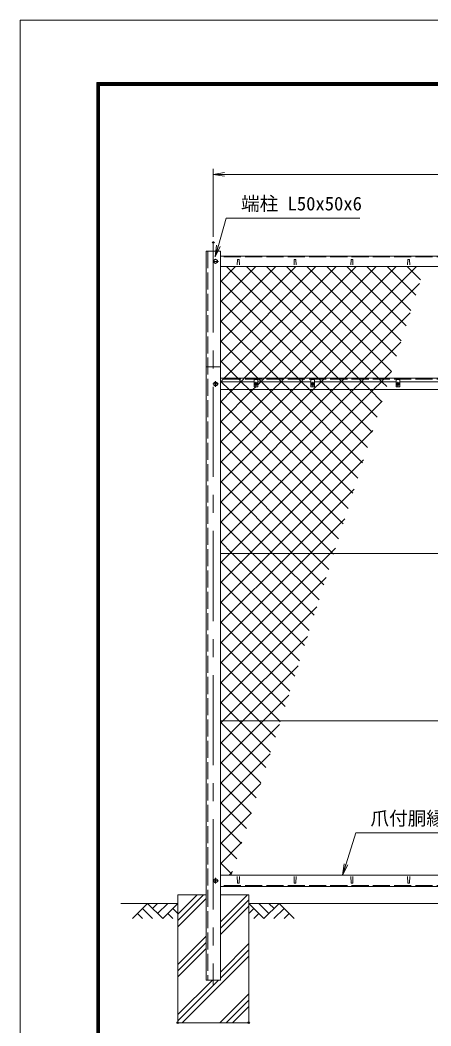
# Model space of a CAD drawing. Units: millimetres, scale not verified. Extents: x -4200 to 4200, y -2970 to 2970.
# Drawn here: x -4200 to -2754, y -573 to 2970 of the extents above; entities that cross this region are included whole.
import ezdxf
from ezdxf.enums import TextEntityAlignment as Align

# ---------------------------------------------------------------- set-up
doc = ezdxf.new("R2010")
doc.units = ezdxf.units.MM
doc.header["$LTSCALE"] = 10
doc.header["$PDMODE"] = 32
doc.header["$PDSIZE"] = 5
doc.linetypes.add('DASHED', pattern=[7.5, 6, -1.5])
doc.linetypes.add('USER1', pattern=[50.8, 31.75, -6.35, 6.35, -6.35])
for name, color, linetype, lineweight in [('0-0_D-STR1', 1, 'Continuous', 18), ('0-1_D-BMK', 2, 'USER1', 13), ('0-2_D-STR-DIM', 7, 'Continuous', 13), ('0-3_D-STR3', 3, 'Continuous', 13), ('0-4_D-BGD', 7, 'Continuous', 18), ('0-5_D-STR4', 7, 'Continuous', 18), ('0-6_D-DCR-HCH', 7, 'Continuous', 13), ('0-7_D-STR-TXT', 7, 'Continuous', 13), ('0-8_0', 7, 'Continuous', 18), ('0-B_D-STR2', 7, 'Continuous', 13), ('0-C_D-TTL', 7, 'Continuous', 18)]:
    doc.layers.add(name, color=color, linetype=linetype, lineweight=lineweight)
doc.layers.add('0-9_Defpoints', color=7, linetype='Continuous')
doc.styles.add('ＭＳ ゴシック', font='')
doc.styles.get('ＭＳ ゴシック').set_extended_font_data('MS Gothic')

# ---------------------------------------------------------------- blocks, each defined once
blk = doc.blocks.new('_Open')
at = {"layer": '0-8_0'}
blk.add_line((-10, 1.667), (0, 0), dxfattribs=at)
blk.add_lwpolyline([(-10, -1.667), (0, 0), (-10, 0)], dxfattribs=at)

msp = doc.modelspace()

# ---------------------------------------------------------------- linework, layer by layer
at = {"layer": '0-0_D-STR1'}
for p, q in [((-3544.58, 2156.23), (-3544.58, -411.61)), ((-3544.58, 2156.23), (-3494.58, 2156.23)), ((-3494.58, -411.61), (-3494.58, 2156.23)), ((-1547.58, 2138.55), (-3494.58, 2138.55)), ((-1547.58, 2102.3), (-3494.58, 2102.3)), ((-3434.58, 2125.42), (-3435.33, 2107.67)), ((-3428.58, 2125.42), (-3427.83, 2107.67)), ((-3234.58, 2125.42), (-3235.33, 2107.67)), ((-3228.58, 2125.42), (-3227.83, 2107.67)), ((-3034.58, 2125.42), (-3035.33, 2107.67)), ((-3028.58, 2125.42), (-3027.83, 2107.67)), ((-2834.58, 2125.42), (-2835.33, 2107.67)), ((-2828.58, 2125.42), (-2827.83, 2107.67)), ((-3544.58, 1748.39), (-3494.58, 1748.39)), ((-1547.58, 1708.39), (-3494.58, 1708.39)), ((-3494.58, 1668.39), (-1547.58, 1668.39)), ((-3494.58, -41.61), (-1547.58, -41.61)), ((-3434.58, -68.48), (-3435.33, -46.98)), ((-3428.58, -68.48), (-3427.83, -46.98)), ((-3234.58, -68.48), (-3235.33, -46.98)), ((-3228.58, -68.48), (-3227.83, -46.98)), ((-3034.58, -68.48), (-3035.33, -46.98)), ((-3028.58, -68.48), (-3027.83, -46.98)), ((-2834.58, -68.48), (-2835.33, -46.98)), ((-2828.58, -68.48), (-2827.83, -46.98)), ((-1547.58, -81.61), (-3494.58, -81.61)), ((-3544.58, -411.61), (-3494.58, -411.61))]:
    msp.add_line(p, q, dxfattribs=at)
at = {"layer": '0-0_D-STR1', "linetype": 'DASHED'}
for p, q in [((-3538.58, 2156.23), (-3538.58, -411.61)), ((-1547.58, 2135.83), (-3494.58, 2135.83)), ((-1547.58, 1705.39), (-3494.58, 1705.39)), ((-1547.58, -78.61), (-3494.58, -78.61))]:
    msp.add_line(p, q, dxfattribs=at)
at = {"layer": '0-0_D-STR1'}
for centre, start, end in [((-3431.58, 2124.17), 22.61986, 157.38014), ((-3231.58, 2124.17), 22.61986, 157.38014), ((-3031.58, 2124.17), 22.61986, 157.38014), ((-2831.58, 2124.17), 22.61986, 157.38014), ((-3431.58, -67.23), 202.61986, 337.38014), ((-3231.58, -67.23), 202.61986, 337.38014), ((-3031.58, -67.23), 202.61986, 337.38014), ((-2831.58, -67.23), 202.61986, 337.38014)]:
    msp.add_arc(centre, 3.25, start, end, dxfattribs=at)
at = {"layer": '0-1_D-BMK'}
for p, q in [((-3519.58, 2186.88), (-3519.58, -426.61)), ((-3501.58, 2120.43), (-3521.58, 2120.43)), ((-3501.58, 1688.39), (-3521.58, 1688.39)), ((-3511.58, 1698.39), (-3511.58, 1678.39)), ((-3377.02, 1688.39), (-3362.14, 1688.39)), ((-3369.58, 1695.83), (-3369.58, 1680.95)), ((-3177.02, 1688.39), (-3162.14, 1688.39)), ((-3169.58, 1695.83), (-3169.58, 1680.95)), ((-2877.02, 1688.39), (-2862.14, 1688.39)), ((-2869.58, 1695.83), (-2869.58, 1680.95)), ((-3501.58, -61.61), (-3521.58, -61.61)), ((-3511.58, -51.61), (-3511.58, -71.61))]:
    msp.add_line(p, q, dxfattribs=at)
at = {"layer": '0-2_D-STR-DIM'}
for p, q in [((-3519.58, 2206.88), (-3519.58, 2446.88)), ((-3519.58, 2426.88), (-1519.58, 2426.88))]:
    msp.add_line(p, q, dxfattribs=at)
at = {"layer": '0-3_D-STR3'}
for p, q in [((-3505.08, 1684.63), (-3505.08, 1692.14)), ((-3376.08, 1696.39), (-3494.58, 1696.39)), ((-3371.41, 1688.78), (-3372.93, 1688.75)), ((-3372.93, 1688.75), (-3372.93, 1688.02)), ((-3372.93, 1688.75), (-3372.93, 1688.02)), ((-3371.41, 1688), (-3372.93, 1688.02)), ((-3370.48, 1689.25), (-3371.41, 1688.78)), ((-3370.48, 1687.52), (-3371.41, 1688)), ((-3370.46, 1689.27), (-3369.97, 1690.19)), ((-3370.46, 1687.5), (-3369.97, 1686.58)), ((-3369.94, 1691.74), (-3369.97, 1690.19)), ((-3369.97, 1691.74), (-3369.21, 1691.74)), ((-3369.94, 1685.04), (-3369.97, 1686.58)), ((-3369.94, 1685.04), (-3369.21, 1685.04)), ((-3369.21, 1691.74), (-3369.18, 1690.19)), ((-3369.21, 1685.04), (-3369.18, 1686.58)), ((-3368.69, 1689.27), (-3369.18, 1690.19)), ((-3368.69, 1687.5), (-3369.18, 1686.58)), ((-3368.68, 1689.25), (-3367.75, 1688.78)), ((-3368.68, 1687.52), (-3367.75, 1688)), ((-3367.75, 1688), (-3366.23, 1688.02)), ((-3176.08, 1696.39), (-3363.08, 1696.39)), ((-3171.41, 1688.78), (-3172.93, 1688.75)), ((-3172.93, 1688.75), (-3172.93, 1688.02)), ((-3172.93, 1688.75), (-3172.93, 1688.02)), ((-3171.41, 1688), (-3172.93, 1688.02)), ((-3170.48, 1689.25), (-3171.41, 1688.78)), ((-3170.48, 1687.52), (-3171.41, 1688)), ((-3170.46, 1689.27), (-3169.97, 1690.19)), ((-3170.46, 1687.5), (-3169.97, 1686.58)), ((-3169.94, 1691.74), (-3169.97, 1690.19)), ((-3169.97, 1691.74), (-3169.21, 1691.74)), ((-3169.94, 1685.04), (-3169.97, 1686.58)), ((-3169.94, 1685.04), (-3169.21, 1685.04)), ((-3169.21, 1691.74), (-3169.18, 1690.19)), ((-3169.21, 1685.04), (-3169.18, 1686.58)), ((-3168.69, 1689.27), (-3169.18, 1690.19)), ((-3168.69, 1687.5), (-3169.18, 1686.58)), ((-3168.68, 1689.25), (-3167.75, 1688.78)), ((-3168.68, 1687.52), (-3167.75, 1688)), ((-3167.75, 1688), (-3166.23, 1688.02)), ((-2876.08, 1696.39), (-3163.08, 1696.39)), ((-2871.41, 1688.78), (-2872.93, 1688.75)), ((-2872.93, 1688.75), (-2872.93, 1688.02)), ((-2872.93, 1688.75), (-2872.93, 1688.02)), ((-2871.41, 1688), (-2872.93, 1688.02)), ((-2870.48, 1689.25), (-2871.41, 1688.78)), ((-2870.48, 1687.52), (-2871.41, 1688)), ((-2870.46, 1689.27), (-2869.97, 1690.19)), ((-2870.46, 1687.5), (-2869.97, 1686.58)), ((-2869.94, 1691.74), (-2869.97, 1690.19)), ((-2869.97, 1691.74), (-2869.21, 1691.74)), ((-2869.94, 1685.04), (-2869.97, 1686.58)), ((-2869.94, 1685.04), (-2869.21, 1685.04)), ((-2869.21, 1691.74), (-2869.18, 1690.19)), ((-2869.21, 1685.04), (-2869.18, 1686.58)), ((-2868.69, 1689.27), (-2869.18, 1690.19)), ((-2868.69, 1687.5), (-2869.18, 1686.58)), ((-2868.68, 1689.25), (-2867.75, 1688.78)), ((-2868.68, 1687.52), (-2867.75, 1688)), ((-2867.75, 1688), (-2866.23, 1688.02)), ((-2576.08, 1696.39), (-2863.08, 1696.39)), ((-1547.58, 1091.64), (-3494.58, 1091.64)), ((-1547.58, 501.64), (-3494.58, 501.64))]:
    msp.add_line(p, q, dxfattribs=at)
for points in [[(-3505.08, 2124.18), (-3511.58, 2127.93), (-3518.08, 2124.18), (-3518.08, 2116.67), (-3511.58, 2112.92), (-3505.08, 2116.67)], [(-3376.08, 1704.39), (-3363.08, 1704.39), (-3363.08, 1678.39), (-3376.08, 1678.39)], [(-3176.08, 1704.39), (-3163.08, 1704.39), (-3163.08, 1678.39), (-3176.08, 1678.39)], [(-2876.08, 1704.39), (-2863.08, 1704.39), (-2863.08, 1678.39), (-2876.08, 1678.39)], [(-3505.08, 1692.14), (-3511.58, 1695.89), (-3518.08, 1692.14), (-3518.08, 1684.63), (-3511.58, 1680.88), (-3505.08, 1684.63)], [(-3505.08, -57.86), (-3511.58, -54.11), (-3518.08, -57.86), (-3518.08, -65.37), (-3511.58, -69.12), (-3505.08, -65.37)]]:
    msp.add_lwpolyline(points, close=True, dxfattribs=at)
for points in [[(-3367.75, 1688.78), (-3366.23, 1688.75), (-3366.23, 1688.02)], [(-3167.75, 1688.78), (-3166.23, 1688.75), (-3166.23, 1688.02)], [(-2867.75, 1688.78), (-2866.23, 1688.75), (-2866.23, 1688.02)]]:
    msp.add_lwpolyline(points, dxfattribs=at)
for centre, radius in [((-3511.58, 2120.43), 6.25), ((-3511.58, 1688.39), 6.25), ((-3369.58, 1688.39), 5.25), ((-3169.58, 1688.39), 5.25), ((-2869.58, 1688.39), 5.25), ((-3511.58, -61.61), 6.25)]:
    msp.add_circle(centre, radius, dxfattribs=at)
at = {"layer": '0-4_D-BGD'}
for p, q in [((-3644.58, -141.61), (-3844.58, -141.61)), ((-1644.58, -141.61), (-3394.58, -141.61))]:
    msp.add_line(p, q, dxfattribs=at)
at = {"layer": '0-5_D-STR4'}
for p, q in [((-3644.58, -111.61), (-3644.58, -561.61)), ((-3544.58, -111.61), (-3644.58, -111.61)), ((-3394.58, -111.61), (-3494.58, -111.61)), ((-3394.58, -111.61), (-3394.58, -561.61)), ((-3394.58, -561.61), (-3644.58, -561.61))]:
    msp.add_line(p, q, dxfattribs=at)
at = {"layer": '0-6_D-DCR-HCH'}
for p, q in [((-3751, -141.61), (-3804.21, -194.82)), ((-3751, -141.61), (-3697.79, -194.82)), ((-3733.26, -159.35), (-3715.53, -141.61)), ((-3715.53, -177.09), (-3680.05, -141.61)), ((-3697.79, -194.82), (-3644.58, -141.61)), ((-3644.58, -201.76), (-3554.43, -111.61)), ((-3644.58, -179.66), (-3576.53, -111.61)), ((-3644.58, -223.85), (-3544.58, -123.85)), ((-3494.58, -206.44), (-3399.75, -111.61)), ((-3494.58, -228.53), (-3394.58, -128.53)), ((-3341.37, -194.82), (-3394.58, -141.61)), ((-3323.63, -177.09), (-3359.1, -141.61)), ((-3288.15, -141.61), (-3341.37, -194.82)), ((-3305.8, -159.44), (-3323.63, -141.61)), ((-3288.15, -141.61), (-3234.94, -194.82)), ((-3786.48, -177.09), (-3768.66, -194.82)), ((-3768.74, -159.35), (-3733.1, -194.82)), ((-3680.05, -177.09), (-3662.23, -194.82)), ((-3662.31, -159.35), (-3644.58, -177.01)), ((-3494.58, -250.63), (-3394.58, -150.63)), ((-3376.84, -159.35), (-3394.58, -177.01)), ((-3359.1, -177.09), (-3376.92, -194.82)), ((-3270.42, -159.35), (-3306.05, -194.82)), ((-3252.68, -177.09), (-3270.5, -194.82)), ((-3644.58, -356.44), (-3544.58, -256.44)), ((-3644.58, -378.53), (-3544.58, -278.53)), ((-3494.58, -383.21), (-3394.58, -283.21)), ((-3644.58, -400.63), (-3544.58, -300.63)), ((-3494.58, -405.31), (-3394.58, -305.31)), ((-3628.78, -561.61), (-3394.58, -327.41)), ((-3644.58, -555.31), (-3500.88, -411.61)), ((-3644.58, -533.21), (-3522.98, -411.61)), ((-3496.2, -561.61), (-3394.58, -459.99)), ((-3474.1, -561.61), (-3394.58, -482.09)), ((-3452.01, -561.61), (-3394.58, -504.18))]:
    msp.add_line(p, q, dxfattribs=at)
at = {"layer": '0-7_D-STR-TXT'}
for points in [[(-3003.22, 2272.8), (-3474.2, 2272.8), (-3512.28, 2138.53)], [(-2320.45, 107.26), (-3018.33, 107.26), (-3063.69, -39.7)]]:
    msp.add_lwpolyline(points, dxfattribs=at)
at = {"layer": '0-9_Defpoints'}
for p in [(-3519.58, 2186.88), (-3644.58, -561.61), (-3394.58, -561.61)]:
    msp.add_point(p, dxfattribs=at)
at = {"layer": '0-B_D-STR2'}
for p, q in [((-3494.58, 2048.68), (-3440.96, 2102.3)), ((-3494.58, 1977.97), (-3370.25, 2102.3)), ((-3494.58, 1907.26), (-3299.54, 2102.3)), ((-3494.58, 1836.55), (-3228.82, 2102.3)), ((-3494.58, 1765.84), (-3158.11, 2102.3)), ((-3079.57, 1708.39), (-3473.48, 2102.3)), ((-3008.85, 1708.39), (-3402.77, 2102.3)), ((-3269.18, 1708.39), (-2875.27, 2102.3)), ((-2891.8, 1732.75), (-3261.35, 2102.3)), ((-3198.47, 1708.39), (-2804.56, 2102.3)), ((-2874.76, 1786.42), (-3190.64, 2102.3)), ((-2857.71, 1840.09), (-3119.92, 2102.3)), ((-2840.67, 1893.76), (-3049.21, 2102.3)), ((-2823.63, 1947.42), (-2978.5, 2102.3)), ((-2806.58, 2001.09), (-2907.79, 2102.3)), ((-2789.54, 2054.76), (-2837.08, 2102.3)), ((-3127.76, 1708.39), (-2793.33, 2042.82)), ((-3220.99, 1708.39), (-3494.58, 1981.98)), ((-3057.05, 1708.39), (-2826.24, 1939.21)), ((-3291.7, 1708.39), (-3494.58, 1911.27)), ((-3362.41, 1708.39), (-3494.58, 1840.56)), ((-2986.34, 1708.39), (-2859.14, 1835.59)), ((-3359.41, 1705.39), (-3362.41, 1708.39)), ((-3350.41, 1696.39), (-3359.41, 1705.39)), ((-3288.7, 1705.39), (-3291.7, 1708.39)), ((-3279.7, 1696.39), (-3288.7, 1705.39)), ((-3281.18, 1696.39), (-3272.18, 1705.39)), ((-3272.18, 1705.39), (-3269.18, 1708.39)), ((-3217.99, 1705.39), (-3220.99, 1708.39)), ((-3208.99, 1696.39), (-3217.99, 1705.39)), ((-3210.47, 1696.39), (-3201.47, 1705.39)), ((-3201.47, 1705.39), (-3198.47, 1708.39)), ((-3139.76, 1696.39), (-3130.76, 1705.39)), ((-3130.76, 1705.39), (-3127.76, 1708.39)), ((-3076.57, 1705.39), (-3079.57, 1708.39)), ((-3067.57, 1696.39), (-3076.57, 1705.39)), ((-3069.05, 1696.39), (-3060.05, 1705.39)), ((-3060.05, 1705.39), (-3057.05, 1708.39)), ((-3005.85, 1705.39), (-3008.85, 1708.39)), ((-2996.85, 1696.39), (-3005.85, 1705.39)), ((-2998.34, 1696.39), (-2989.34, 1705.39)), ((-2989.34, 1705.39), (-2986.34, 1708.39)), ((-2927.63, 1696.39), (-2918.63, 1705.39)), ((-2918.63, 1705.39), (-2915.63, 1708.39)), ((-2915.63, 1708.39), (-2892.05, 1731.97)), ((-3494.58, 1483), (-3309.18, 1668.39)), ((-3494.58, 1412.28), (-3238.47, 1668.39)), ((-3494.58, 1341.57), (-3167.76, 1668.39)), ((-3494.58, 1270.86), (-3097.05, 1668.39)), ((-3494.58, 1200.15), (-3026.34, 1668.39)), ((-3494.58, 1129.44), (-2955.63, 1668.39)), ((-3322.41, 1668.39), (-3350.41, 1696.39)), ((-3011.11, 1357.09), (-3322.41, 1668.39)), ((-3309.18, 1668.39), (-3281.18, 1696.39)), ((-3251.7, 1668.39), (-3279.7, 1696.39)), ((-2994.06, 1410.75), (-3251.7, 1668.39)), ((-3238.47, 1668.39), (-3210.47, 1696.39)), ((-3180.99, 1668.39), (-3208.99, 1696.39)), ((-2977.02, 1464.42), (-3180.99, 1668.39)), ((-3167.76, 1668.39), (-3139.76, 1696.39)), ((-3097.05, 1668.39), (-3069.05, 1696.39)), ((-3039.57, 1668.39), (-3067.57, 1696.39)), ((-2942.93, 1571.75), (-3039.57, 1668.39)), ((-3026.34, 1668.39), (-2998.34, 1696.39)), ((-2968.85, 1668.39), (-2996.85, 1696.39)), ((-2925.89, 1625.42), (-2968.85, 1668.39)), ((-2955.63, 1668.39), (-2927.63, 1696.39)), ((-3062.24, 1196.08), (-3494.58, 1628.42)), ((-3461.67, 1091.64), (-2924.96, 1628.35)), ((-3079.28, 1142.42), (-3494.58, 1557.71)), ((-3390.96, 1091.64), (-2957.86, 1524.73)), ((-3099.21, 1091.64), (-3494.58, 1487)), ((-3320.25, 1091.64), (-2990.77, 1421.12)), ((-3169.92, 1091.64), (-3494.58, 1416.29)), ((-3240.63, 1091.64), (-3494.58, 1345.58)), ((-3249.54, 1091.64), (-3023.68, 1317.5)), ((-3311.34, 1091.64), (-3494.58, 1274.87)), ((-3178.83, 1091.64), (-3056.58, 1213.88)), ((-3382.05, 1091.64), (-3494.58, 1204.16)), ((-3452.76, 1091.64), (-3494.58, 1133.45)), ((-3108.12, 1091.64), (-3089.49, 1110.26)), ((-3494.58, 1058.73), (-3461.67, 1091.64)), ((-3494.58, 988.02), (-3390.96, 1091.64)), ((-3494.58, 917.31), (-3320.25, 1091.64)), ((-3494.58, 846.6), (-3249.54, 1091.64)), ((-3494.58, 775.89), (-3178.83, 1091.64)), ((-3494.58, 705.18), (-3108.12, 1091.64)), ((-3181.54, 820.42), (-3452.76, 1091.64)), ((-3164.5, 874.08), (-3382.05, 1091.64)), ((-3147.45, 927.75), (-3311.34, 1091.64)), ((-3130.41, 981.42), (-3240.63, 1091.64)), ((-3113.37, 1035.08), (-3169.92, 1091.64)), ((-3096.32, 1088.75), (-3099.21, 1091.64)), ((-3198.59, 766.75), (-3494.58, 1062.74)), ((-3494.58, 634.47), (-3122.4, 1006.65)), ((-3215.63, 713.08), (-3494.58, 992.03)), ((-3232.67, 659.41), (-3494.58, 921.32)), ((-3494.58, 563.76), (-3155.31, 903.03)), ((-3249.72, 605.75), (-3494.58, 850.61)), ((-3266.76, 552.08), (-3494.58, 779.9)), ((-3485.98, 501.64), (-3188.21, 799.41)), ((-3287.03, 501.64), (-3494.58, 709.19)), ((-3415.27, 501.64), (-3221.12, 695.79)), ((-3357.74, 501.64), (-3494.58, 638.48)), ((-3428.45, 501.64), (-3494.58, 567.76)), ((-3344.56, 501.64), (-3254.03, 592.17)), ((-3494.58, 493.05), (-3485.98, 501.64)), ((-3494.58, 422.33), (-3415.27, 501.64)), ((-3494.58, 351.62), (-3344.56, 501.64)), ((-3334.93, 337.41), (-3494.58, 497.05)), ((-3317.89, 391.08), (-3428.45, 501.64)), ((-3300.85, 444.75), (-3357.74, 501.64)), ((-3283.8, 498.41), (-3287.03, 501.64)), ((-3494.58, 280.91), (-3286.93, 488.56)), ((-3351.98, 283.74), (-3494.58, 426.34)), ((-3494.58, 210.2), (-3319.84, 384.94)), ((-3369.02, 230.08), (-3494.58, 355.63)), ((-3386.07, 176.41), (-3494.58, 284.92)), ((-3494.58, 139.49), (-3352.75, 281.32)), ((-3403.11, 122.74), (-3494.58, 214.21)), ((-3494.58, 68.78), (-3385.66, 177.7)), ((-3420.15, 69.08), (-3494.58, 143.5)), ((-3494.58, -1.93), (-3418.56, 74.09)), ((-3437.2, 15.41), (-3494.58, 72.79)), ((-3454.24, -38.26), (-3494.58, 2.08)), ((-3463.55, -41.61), (-3451.47, -29.53))]:
    msp.add_line(p, q, dxfattribs=at)
for points in [[(-3494.58, 1695.13), (-3493.32, 1696.39), (-3484.32, 1705.39), (-3481.32, 1708.39), (-3087.4, 2102.3)], [(-3494.58, 1624.42), (-3450.61, 1668.39), (-3422.61, 1696.39), (-3413.61, 1705.39), (-3410.61, 1708.39), (-3016.69, 2102.3)], [(-3363.08, 1685.21), (-3351.9, 1696.39), (-3342.9, 1705.39), (-3339.9, 1708.39), (-2945.98, 2102.3)], [(-2908.84, 1679.09), (-2926.14, 1696.39), (-2935.14, 1705.39), (-2938.14, 1708.39), (-3332.06, 2102.3)], [(-2959.97, 1518.09), (-3110.28, 1668.39), (-3138.28, 1696.39), (-3147.28, 1705.39), (-3150.28, 1708.39), (-3494.58, 2052.69)], [(-3028.15, 1303.42), (-3393.12, 1668.39), (-3421.12, 1696.39), (-3430.12, 1705.39), (-3433.12, 1708.39), (-3494.58, 1769.85)], [(-3045.19, 1249.75), (-3463.83, 1668.39), (-3491.83, 1696.39), (-3494.58, 1699.14)], [(-3494.58, 1553.71), (-3379.9, 1668.39), (-3369.9, 1678.39)]]:
    msp.add_lwpolyline(points, dxfattribs=at)
at = {"layer": '0-C_D-TTL', "color": 2}
msp.add_lwpolyline([(-4199.68, 2970.23), (4200.32, 2970.23), (4200.32, -2969.77), (-4199.68, -2969.77)], close=True, dxfattribs=at)
at = {"layer": '0-C_D-TTL'}
for points in [[(-3929.68, 2750.23), (3930.32, 2750.23), (3930.32, -2749.77), (-3929.68, -2749.77)], [(-3927.18, 2747.73), (3927.82, 2747.73), (3927.82, -2747.27), (-3927.18, -2747.27)], [(-3924.68, 2745.23), (3925.32, 2745.23), (3925.32, -2744.77), (-3924.68, -2744.77)], [(-3922.18, 2742.73), (3922.82, 2742.73), (3922.82, -2742.27), (-3922.18, -2742.27)], [(-3919.68, 2740.23), (3920.32, 2740.23), (3920.32, -2739.77), (-3919.68, -2739.77)]]:
    msp.add_lwpolyline(points, close=True, dxfattribs=at)

# ---------------------------------------------------------------- block references
at = {"layer": '0-2_D-STR-DIM', "xscale": 4, "yscale": 4, "rotation": 180}
msp.add_blockref('_Open', (-3519.58, 2426.88), dxfattribs=at)
at = {"layer": '0-7_D-STR-TXT', "xscale": 4, "yscale": 4}
for p, rotation in [((-3512.83, 2136.61), 254.16392), ((-3064.28, -41.61), 252.84683)]:
    msp.add_blockref('_Open', p, dxfattribs=dict(at, rotation=rotation))

# ---------------------------------------------------------------- texts
at = {"layer": '0-7_D-STR-TXT', "style": 'ＭＳ ゴシック'}
for s, p in [('端柱 L50x50x6', (-3422, 2285.39)), ('爪付胴縁 R付L40x40x3', (-2966.39, 119.84))]:
    msp.add_text(s, height=48.09, dxfattribs=at).set_placement(p, align=Align.BOTTOM_LEFT)

doc.saveas('drawing.dxf')
